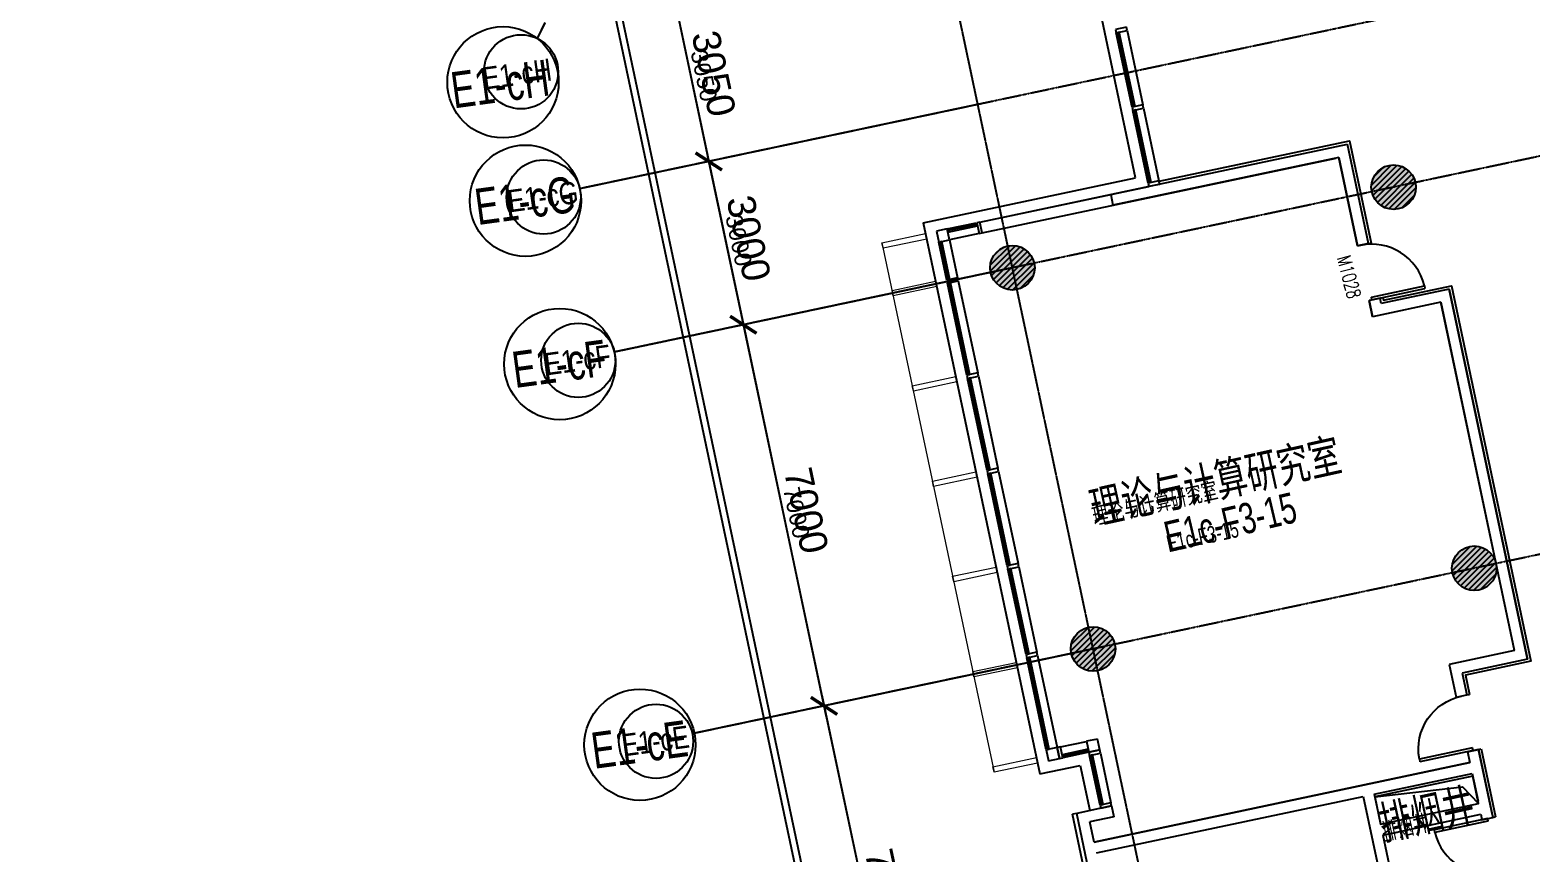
# Model space of a CAD drawing. Header units: millimetres. Extents: x -174040 to 151923, y -227569 to 142020.
# Drawn here: x -165165 to -138195, y 17702 to 32491 of the extents above; entities that cross this region are included whole.
import ezdxf
from ezdxf.enums import TextEntityAlignment as Align

# ---------------------------------------------------------------- set-up
doc = ezdxf.new("R2010")
doc.units = ezdxf.units.MM
doc.header["$LTSCALE"] = 5
doc.linetypes.add('E-RG-1F$0$$0$DOTE', pattern=[2.42, 2, -0.2, 0.02, -0.2])
doc.linetypes.add('XRE2$0$HIDDEN', pattern=[0.375, 0.25, -0.125])
for name, color, linetype in [('00外装饰面', 21, 'Continuous'), ('A—墙体', 7, 'Continuous'), ('A—文字索引', 40, 'Continuous'), ('A—设备管丼、主管符号', 50, 'Continuous'), ('A—轴线、尺寸', 1, 'Continuous'), ('A—门窗', 135, 'Continuous'), ('E-COLS-F3$0$0S-COLS-HATCH', 8, 'Continuous'), ('E-COLS-F3$0$0S-COLS-HATCH-I', 8, 'Continuous'), ('E-COLS-F3$0$0S-COLS-LINE', 4, 'Continuous'), ('E-RG-2F$0$E-RG-1F$0$A-SYMB', 4, 'Continuous'), ('E-RG-2F-300xp$0$E-RG-1F$0$A-DIMS-100', 1, 'Continuous'), ('E1-RI-3F$0$A-STUCCO', 152, 'Continuous'), ('E1-RI-3F$0$A-SYMB-DOOR', 4, 'Continuous'), ('I—平面—文字', 40, 'Continuous'), ('I—平面—文字（放大1：100）', 40, 'XRE2$0$HIDDEN'), ('I—平面—装饰面层线', 192, 'Continuous'), ('I—平面—门', 22, 'Continuous'), ('I—平面—门编号', 22, 'Continuous'), ('轴线100', 1, 'Continuous')]:
    doc.layers.add(name, color=color, linetype=linetype)
doc.layers.add('E1-RI-3F$0$A-WALL', color=7, linetype='Continuous', lineweight=5)
doc.layers.add('E2-RI-3F$0$A-GLAZ-CWMG', color=3, linetype='Continuous', lineweight=5)
doc.styles.add('ARIAL', font='arial.ttf')
doc.styles.add('E1-RI-3F$0$ECADI-TXT', font='simplex.shx', dxfattribs={"bigfont": 'hztxt.shx'})
doc.styles.add('XD2008', font='SIMYOU.TTF', dxfattribs={"width": 0.7})
doc.dimstyles.new('200', dxfattribs={"dimscale": 200, "dimtxt": 2.5, "dimasz": 2, "dimexe": 1, "dimexo": 1, "dimgap": 0.8, "dimtad": 1, "dimdec": 0, "dimdsep": 46, "dimtxsty": 'ARIAL', "dimblk1": 'ARCHTICK', "dimblk2": 'ARCHTICK', "dimsah": 1, "dimcen": -0.9, "dimdle": 1, "dimclrd": 256, "dimclre": 256, "dimclrt": 40, "dimaunit": 1, "dimadec": 0, "dimazin": 0, "dimtfac": 0.35, "dimtdec": 0, "dimtix": 1, "dimtmove": 2, "dimatfit": 3, "dimldrblk": 'ARCHTICK', "dimfxl": 0, "dimtvp": 0.8, "dimtolj": 1, "dimtzin": 0, "dimarcsym": 0})
doc.dimstyles.new('副本 100', dxfattribs={"dimscale": 100, "dimtxt": 2.5, "dimasz": 2, "dimexe": 1, "dimexo": 1, "dimgap": 0.8, "dimtad": 1, "dimdec": 0, "dimdsep": 46, "dimtxsty": 'ARIAL', "dimblk1": 'ARCHTICK', "dimblk2": 'ARCHTICK', "dimsah": 1, "dimcen": -0.9, "dimdle": 1, "dimclrd": 256, "dimclre": 256, "dimclrt": 40, "dimaunit": 1, "dimadec": 0, "dimazin": 0, "dimtfac": 0.35, "dimtdec": 0, "dimtix": 1, "dimtmove": 2, "dimatfit": 3, "dimldrblk": 'ARCHTICK', "dimfxl": 0, "dimtvp": 0.8, "dimtolj": 1, "dimtzin": 0, "dimarcsym": 0})
pattern_1 = [(45, (0, 0), (-53.0330086, 53.0330086), [])]

# ---------------------------------------------------------------- blocks, each defined once
blk = doc.blocks.new('_ArchTick')
at = {"color": 0, "linetype": 'ByBlock', "const_width": 0.15}
blk.add_lwpolyline([(-0.5, -0.5), (0.5, 0.5)], dxfattribs=at)
blk = doc.blocks.new('*D177')
at = {"layer": 'A—轴线、尺寸', "linetype": 'ByBlock', "lineweight": -2}
for p, q in [((-158864, 83056), (-165107, 81734)), ((-164953, 81971), (-146697, -4268)), ((-140691, -2792), (-146934, -4114))]:
    blk.add_line(p, q, dxfattribs=at)
at = {"layer": 'Defpoints', "color": 0, "linetype": 'ByBlock'}
for p in [(-158668, 83097), (-140495, -2751), (-146738, -4072)]:
    blk.add_point(p, dxfattribs=at)
at = {"layer": 'A—轴线、尺寸', "linetype": 'ByBlock', "lineweight": -2, "xscale": 400, "yscale": 400, "zscale": 400}
for p, rotation in [((-164911, 81775), 101.9526484555738), ((-146738, -4072), 281.9526484555738)]:
    blk.add_blockref('_ArchTick', p, dxfattribs=dict(at, rotation=rotation))
at = {"layer": 'A—轴线、尺寸', "color": 40, "linetype": 'ByBlock', "insert": (-155419, 38938), "char_height": 500, "attachment_point": 5, "rotation": 281.9526, "style": 'ARIAL'}
blk.add_mtext('\\A1;87750', dxfattribs=at)
blk = doc.blocks.new('*D180')
at = {"layer": 'A—轴线、尺寸', "linetype": 'ByBlock', "lineweight": -2}
for p, q in [((-146202, 21340), (-151094, 20304)), ((-150940, 20541), (-149407, 13302)), ((-144752, 14492), (-149644, 13456))]:
    blk.add_line(p, q, dxfattribs=at)
at = {"layer": 'Defpoints', "color": 0, "linetype": 'ByBlock'}
for p in [(-146007, 21381), (-144557, 14533), (-149448, 13497)]:
    blk.add_point(p, dxfattribs=at)
at = {"layer": 'A—轴线、尺寸', "linetype": 'ByBlock', "lineweight": -2, "xscale": 400, "yscale": 400, "zscale": 400}
for p, rotation in [((-150898, 20346), 101.9526484555738), ((-149448, 13497), 281.9526484555738)]:
    blk.add_blockref('_ArchTick', p, dxfattribs=dict(at, rotation=rotation))
at = {"layer": 'A—轴线、尺寸', "color": 40, "linetype": 'ByBlock', "insert": (-149767, 17008), "char_height": 500, "attachment_point": 5, "rotation": 281.9526, "style": 'ARIAL'}
blk.add_mtext('\\A1;7000', dxfattribs=at)
blk = doc.blocks.new('*D181')
at = {"layer": 'A—轴线、尺寸', "linetype": 'ByBlock', "lineweight": -2}
for p, q in [((-147652, 28188), (-152544, 27153)), ((-152389, 27390), (-150857, 20150)), ((-146202, 21340), (-151094, 20304))]:
    blk.add_line(p, q, dxfattribs=at)
at = {"layer": 'Defpoints', "color": 0, "linetype": 'ByBlock'}
for p in [(-147456, 28229), (-146007, 21381), (-150898, 20346)]:
    blk.add_point(p, dxfattribs=at)
at = {"layer": 'A—轴线、尺寸', "linetype": 'ByBlock', "lineweight": -2, "xscale": 400, "yscale": 400, "zscale": 400}
for p, rotation in [((-152348, 27194), 101.9526484555738), ((-150898, 20346), 281.9526484555738)]:
    blk.add_blockref('_ArchTick', p, dxfattribs=dict(at, rotation=rotation))
at = {"layer": 'A—轴线、尺寸', "color": 40, "linetype": 'ByBlock', "insert": (-151217, 23856), "char_height": 500, "attachment_point": 5, "rotation": 281.9526, "style": 'ARIAL'}
blk.add_mtext('\\A1;7000', dxfattribs=at)
blk = doc.blocks.new('*D182')
at = {"layer": 'A—轴线、尺寸', "linetype": 'ByBlock', "lineweight": -2}
for p, q in [((-148273, 31123), (-153165, 30087)), ((-153011, 30325), (-152306, 26998)), ((-147652, 28188), (-152544, 27153))]:
    blk.add_line(p, q, dxfattribs=at)
at = {"layer": 'Defpoints', "color": 0, "linetype": 'ByBlock'}
for p in [(-148078, 31164), (-147456, 28229), (-152348, 27194)]:
    blk.add_point(p, dxfattribs=at)
at = {"layer": 'A—轴线、尺寸', "linetype": 'ByBlock', "lineweight": -2, "xscale": 400, "yscale": 400, "zscale": 400}
for p, rotation in [((-152969, 30129), 101.9526484555738), ((-152348, 27194), 281.9526484555738)]:
    blk.add_blockref('_ArchTick', p, dxfattribs=dict(at, rotation=rotation))
at = {"layer": 'A—轴线、尺寸', "color": 40, "linetype": 'ByBlock', "insert": (-152252, 28747), "char_height": 500, "attachment_point": 5, "rotation": 281.9526, "style": 'ARIAL'}
blk.add_mtext('\\A1;3000', dxfattribs=at)
blk = doc.blocks.new('*D183')
at = {"layer": 'A—轴线、尺寸', "linetype": 'ByBlock', "lineweight": -2}
for p, q in [((-148861, 34116), (-153796, 33071)), ((-153642, 33308), (-152928, 29933)), ((-148273, 31123), (-153165, 30087))]:
    blk.add_line(p, q, dxfattribs=at)
at = {"layer": 'Defpoints', "color": 0, "linetype": 'ByBlock'}
for p in [(-148666, 34157), (-148078, 31164), (-152969, 30129)]:
    blk.add_point(p, dxfattribs=at)
at = {"layer": 'A—轴线、尺寸', "linetype": 'ByBlock', "lineweight": -2, "xscale": 400, "yscale": 400, "zscale": 400}
for p, rotation in [((-153601, 33113), 101.9526484555738), ((-152969, 30129), 281.9526484555738)]:
    blk.add_blockref('_ArchTick', p, dxfattribs=dict(at, rotation=rotation))
at = {"layer": 'A—轴线、尺寸', "color": 40, "linetype": 'ByBlock', "insert": (-152879, 31707), "char_height": 500, "attachment_point": 5, "rotation": 281.9526, "style": 'ARIAL'}
blk.add_mtext('\\A1;3050', dxfattribs=at)
blk = doc.blocks.new('E1-RI-3F$0$$DORLIB2D$00000001')
for p, q in [((0.45, 0.975), (0.5, 0.975)), ((0.45, 0), (0.45, 0.975)), ((0.5, 0), (0.5, 0.975)), ((0.5, 0), (0.45, 0))]:
    blk.add_line(p, q)
blk.add_arc((0.475, 0), 0.975, 91.4693, 180)
blk = doc.blocks.new('XRE3')
at = {"layer": 'E-COLS-F3$0$0S-COLS-HATCH'}
h = blk.add_hatch(color=18, dxfattribs=at)
edge = h.paths.add_edge_path()
edge.add_arc((11703114, -6179552), 400, 0, 360)
h = blk.add_hatch(color=18, dxfattribs=at)
edge = h.paths.add_edge_path()
edge.add_arc((11696266, -6181001), 400, 0, 360)
h = blk.add_hatch(color=18, dxfattribs=at)
edge = h.paths.add_edge_path()
edge.add_arc((11704564, -6186400), 400, 0, 360)
h = blk.add_hatch(color=18, dxfattribs=at)
edge = h.paths.add_edge_path()
edge.add_arc((11697716, -6187850), 400, 0, 360)
at = {"layer": 'E-COLS-F3$0$0S-COLS-HATCH-I'}
h = blk.add_hatch(dxfattribs=at)
h.set_pattern_fill('ANSI31', color=256, scale=600, style=0)
h.set_pattern_definition(pattern_1)
edge = h.paths.add_edge_path()
edge.add_arc((11703114, -6179552), 400, 0, 360)
h = blk.add_hatch(dxfattribs=at)
h.set_pattern_fill('ANSI31', color=256, scale=600, style=0)
h.set_pattern_definition(pattern_1)
edge = h.paths.add_edge_path()
edge.add_arc((11696266, -6181001), 400, 0, 360)
h = blk.add_hatch(dxfattribs=at)
h.set_pattern_fill('ANSI31', color=256, scale=600, style=0)
h.set_pattern_definition(pattern_1)
edge = h.paths.add_edge_path()
edge.add_arc((11704564, -6186400), 400, 0, 360)
h = blk.add_hatch(dxfattribs=at)
h.set_pattern_fill('ANSI31', color=256, scale=600, style=0)
h.set_pattern_definition(pattern_1)
edge = h.paths.add_edge_path()
edge.add_arc((11697716, -6187850), 400, 0, 360)
at = {"layer": 'E-COLS-F3$0$0S-COLS-LINE', "color": 255}
for centre in [(11703114, -6179552), (11696266, -6181001), (11704564, -6186400), (11697716, -6187850)]:
    blk.add_circle(centre, 400, dxfattribs=at)
blk = doc.blocks.new('E1-RI-3F$0$ECADI-TAG-DOOR')
blk = doc.blocks.new('E1-RI-3F$0$RECTANGULAR_MULLION_-_600M')
at = {"layer": 'A—门窗'}
for p, q in [((-30, 75), (30, 75)), ((-30, -125), (-30, 75)), ((30, 75), (30, -125)), ((30, -125), (-30, -125))]:
    blk.add_line(p, q, dxfattribs=at)
blk = doc.blocks.new('E1-RI-3F$0$ar2123')
at = {"layer": 'E1-RI-3F$0$A-WALL'}
for p, q in [((11694705, -6180386), (11693922, -6180552)), ((11693922, -6180552), (11693943, -6180650)), ((11693943, -6180650), (11694725, -6180484)), ((11694725, -6180484), (11694705, -6180386)), ((11695067, -6182098), (11694285, -6182264)), ((11694305, -6182362), (11695088, -6182196)), ((11695088, -6182196), (11695067, -6182098)), ((11694285, -6182264), (11694305, -6182362)), ((11695430, -6183811), (11694647, -6183976)), ((11695450, -6183908), (11695430, -6183811)), ((11694647, -6183976), (11694668, -6184074)), ((11694668, -6184074), (11695450, -6183908)), ((11695792, -6185523), (11695010, -6185688)), ((11695010, -6185688), (11695030, -6185786)), ((11695030, -6185786), (11695813, -6185620)), ((11695813, -6185620), (11695792, -6185523)), ((11696154, -6187235), (11695372, -6187400)), ((11695393, -6187498), (11696175, -6187332)), ((11696175, -6187332), (11696154, -6187235)), ((11695372, -6187400), (11695393, -6187498)), ((11696517, -6188947), (11695734, -6189112)), ((11696538, -6189045), (11696517, -6188947)), ((11695734, -6189112), (11695755, -6189210)), ((11695755, -6189210), (11696538, -6189045)), ((11696698, -6189803), (11695916, -6189968)), ((11696719, -6189901), (11696698, -6189803)), ((11695916, -6189968), (11695936, -6190066)), ((11695936, -6190066), (11696719, -6189901))]:
    blk.add_line(p, q, dxfattribs=at)
blk = doc.blocks.new('*D447')
at = {"layer": 'Defpoints', "color": 0, "linetype": 'ByBlock'}
for p in [(-279185, 83617), (-261012, -2230), (-267371, -3576)]:
    blk.add_point(p, dxfattribs=at)
at = {"layer": '轴线100', "linetype": 'ByBlock', "lineweight": -2}
for p, q in [((-279283, 83596), (-285642, 82250)), ((-285565, 82369), (-267350, -3674)), ((-261110, -2251), (-267469, -3597))]:
    blk.add_line(p, q, dxfattribs=at)
at = {"layer": '轴线100', "linetype": 'ByBlock', "lineweight": -2, "xscale": 200, "yscale": 200, "zscale": 200}
for p, rotation in [((-285544, 82271), 101.9526484623874), ((-267371, -3576), 281.9526484623874)]:
    blk.add_blockref('_ArchTick', p, dxfattribs=dict(at, rotation=rotation))
at = {"layer": '轴线100', "color": 40, "linetype": 'ByBlock', "insert": (-276230, 39396), "char_height": 300, "attachment_point": 5, "rotation": 281.9526, "style": 'ARIAL'}
blk.add_mtext('\\A1;87750', dxfattribs=at)
blk = doc.blocks.new('*D450')
at = {"layer": 'Defpoints', "color": 0, "linetype": 'ByBlock'}
for p in [(-266524, 21901), (-265074, 15053), (-269966, 14018)]:
    blk.add_point(p, dxfattribs=at)
at = {"layer": '轴线100', "linetype": 'ByBlock', "lineweight": -2}
for p, q in [((-266622, 21881), (-271513, 20845)), ((-271436, 20964), (-269945, 13920)), ((-265172, 15032), (-270064, 13997))]:
    blk.add_line(p, q, dxfattribs=at)
at = {"layer": '轴线100', "linetype": 'ByBlock', "lineweight": -2, "xscale": 200, "yscale": 200, "zscale": 200}
for p, rotation in [((-271415, 20866), 101.9526484623874), ((-269966, 14018), 281.9526484623874)]:
    blk.add_blockref('_ArchTick', p, dxfattribs=dict(at, rotation=rotation))
at = {"layer": '轴线100', "color": 40, "linetype": 'ByBlock', "insert": (-270462, 17490), "char_height": 300, "attachment_point": 5, "rotation": 281.9526, "style": 'ARIAL'}
blk.add_mtext('\\A1;7000', dxfattribs=at)
blk = doc.blocks.new('*D451')
at = {"layer": 'Defpoints', "color": 0, "linetype": 'ByBlock'}
for p in [(-267974, 28750), (-266524, 21901), (-271415, 20866)]:
    blk.add_point(p, dxfattribs=at)
at = {"layer": '轴线100', "linetype": 'ByBlock', "lineweight": -2}
for p, q in [((-268071, 28729), (-272963, 27693)), ((-272886, 27812), (-271395, 20768)), ((-266622, 21881), (-271513, 20845))]:
    blk.add_line(p, q, dxfattribs=at)
at = {"layer": '轴线100', "linetype": 'ByBlock', "lineweight": -2, "xscale": 200, "yscale": 200, "zscale": 200}
for p, rotation in [((-272865, 27714), 101.9526484623874), ((-271415, 20866), 281.9526484623874)]:
    blk.add_blockref('_ArchTick', p, dxfattribs=dict(at, rotation=rotation))
at = {"layer": '轴线100', "color": 40, "linetype": 'ByBlock', "insert": (-271912, 24338), "char_height": 300, "attachment_point": 5, "rotation": 281.9526, "style": 'ARIAL'}
blk.add_mtext('\\A1;7000', dxfattribs=at)
blk = doc.blocks.new('*D452')
at = {"layer": 'Defpoints', "color": 0, "linetype": 'ByBlock'}
for p in [(-268595, 31685), (-267974, 28750), (-272865, 27714)]:
    blk.add_point(p, dxfattribs=at)
at = {"layer": '轴线100', "linetype": 'ByBlock', "lineweight": -2}
for p, q in [((-268693, 31664), (-273584, 30628)), ((-273507, 30747), (-272844, 27616)), ((-268071, 28729), (-272963, 27693))]:
    blk.add_line(p, q, dxfattribs=at)
at = {"layer": '轴线100', "linetype": 'ByBlock', "lineweight": -2, "xscale": 200, "yscale": 200, "zscale": 200}
for p, rotation in [((-273486, 30649), 101.9526484623874), ((-272865, 27714), 281.9526484623874)]:
    blk.add_blockref('_ArchTick', p, dxfattribs=dict(at, rotation=rotation))
at = {"layer": '轴线100', "color": 40, "linetype": 'ByBlock', "insert": (-272948, 29230), "char_height": 300, "attachment_point": 5, "rotation": 281.9526, "style": 'ARIAL'}
blk.add_mtext('\\A1;3000', dxfattribs=at)
blk = doc.blocks.new('*D453')
at = {"layer": 'Defpoints', "color": 0, "linetype": 'ByBlock'}
for p in [(-269183, 34678), (-268595, 31685), (-273486, 30649)]:
    blk.add_point(p, dxfattribs=at)
at = {"layer": '轴线100', "linetype": 'ByBlock', "lineweight": -2}
for p, q in [((-269281, 34657), (-274216, 33612)), ((-274139, 33731), (-273466, 30551)), ((-268693, 31664), (-273584, 30628))]:
    blk.add_line(p, q, dxfattribs=at)
at = {"layer": '轴线100', "linetype": 'ByBlock', "lineweight": -2, "xscale": 200, "yscale": 200, "zscale": 200}
for p, rotation in [((-274118, 33633), 101.9526484623874), ((-273486, 30649), 281.9526484623874)]:
    blk.add_blockref('_ArchTick', p, dxfattribs=dict(at, rotation=rotation))
at = {"layer": '轴线100', "color": 40, "linetype": 'ByBlock', "insert": (-273574, 32189), "char_height": 300, "attachment_point": 5, "rotation": 281.9526, "style": 'ARIAL'}
blk.add_mtext('\\A1;3050', dxfattribs=at)
blk = doc.blocks.new('A$C1C9D1350')
at = {"layer": '轴线100', "linetype": 'E-RG-1F$0$$0$DOTE'}
for p, q in [((-261506.2, -2079.5), (-280549.3, 87876.9)), ((-229758.9, 39905.7), (-275803.5, 30158.4)), ((-228567, 37091.5), (-275185.6, 27222.7)), ((-246035.5, 26238.4), (-273743.9, 20372.8))]:
    blk.add_line(p, q, dxfattribs=at)
at = {"layer": '轴线100', "linetype": 'ByBlock'}
for p, q in [((-276430.6, 33143.2), (-276568.2, 32859.6)), ((-268651.2, 31672.5), (-275803.5, 30158.4)), ((-268029.9, 28737.5), (-275185.6, 27222.7))]:
    blk.add_line(p, q, dxfattribs=at)
for centre in [(-276859.1, 32259.8), (-276453.6, 30010.4), (-275831.1, 27075.7), (-274434.1, 20229.4)]:
    blk.add_circle(centre, 666.7, dxfattribs=at)
at = {"layer": '轴线100', "color": 40, "style": 'ARIAL', "width": 0.8}
for s, p in [('E1-cH', (-276929.3, 32221.4)), ('E1-cG', (-276465.2, 30017.2)), ('E1-cF', (-275842.7, 27082.5)), ('E1-cE', (-274445.7, 20236.2))]:
    blk.add_text(s, height=400, rotation=7.78334, dxfattribs=at).set_placement(p, align=Align.MIDDLE_CENTER)
at = {"layer": '轴线100', "linetype": 'ByBlock'}
for base, p1, p2, picture, middle in [((-267371.2, -3576.5), (-279185.4, 83617.2), (-261012.4, -2230.4), '*D447', (-276229.7, 39395.6)), ((-273486.5, 30649), (-269183.1, 34677.6), (-268594.9, 31684.6), '*D453', (-273574.1, 32189.3)), ((-272865.2, 27714.1), (-268594.9, 31684.6), (-267973.6, 28749.6), '*D452', (-272947.6, 29229.9)), ((-271415.5, 20865.9), (-267973.6, 28749.6), (-266523.9, 21901.4), '*D451', (-271912.2, 24338.3)), ((-269965.7, 14017.6), (-266523.9, 21901.4), (-265074.2, 15053.1), '*D450', (-270462.5, 17490))]:
    dim = blk.add_linear_dim(base=base, p1=p1, p2=p2, angle=281.95265, dimstyle='副本 100', override={"dimtxt": 3}, dxfattribs=at)
    dim.commit()
    dim.dimension.update_dxf_attribs({"geometry": picture, "text_midpoint": middle})

msp = doc.modelspace()

# ---------------------------------------------------------------- linework, layer by layer
at = {"layer": '00外装饰面', "linetype": 'ByBlock', "ltscale": 5}
for p, q in [((-145299.7, 29835.7), (-146420.7, 35118)), ((-149115.7, 29027.9), (-145299.7, 29835.7)), ((-149115.7, 29027.9), (-147018.8, 19122.4)), ((-147018.8, 19122.4), (-146294.3, 19275.8)), ((-146294.3, 19275.8), (-146122.4, 18463.8)), ((-146357.5, 18414), (-146435.5, 18397.5)), ((-142291.2, -1179.3), (-146435.5, 18397.5))]:
    msp.add_line(p, q, dxfattribs=at)
at = {"layer": 'A—墙体'}
for p, q in [((-148095.5, 29039.7), (-141492.2, 30437.6)), ((-141114.1, 28651.9), (-141492.1, 30437.3)), ((-141113.9, 28652), (-141491.9, 30437.7)), ((-148054.1, 28844.1), (-141695, 30190.3)), ((-141646.3, 30200.3), (-145706.1, 29340.8)), ((-141309.8, 28610.5), (-141646.3, 30200.3)), ((-141646.1, 30200.6), (-141309.5, 28610.6)), ((-148095.5, 29039.7), (-145062.5, 29681.5)), ((-145747.5, 29536.5), (-145706.1, 29340.8)), ((-141114.1, 28651.9), (-141309.8, 28610.5)), ((-141309.5, 28610.6), (-141113.9, 28652)), ((-139663.1, 27834.7), (-140886.3, 27575.8)), ((-138255.4, 21184.7), (-139663.1, 27834.7)), ((-139662.8, 27832.9), (-138255.5, 21185.2)), ((-140907, 27673.6), (-141102.7, 27632.2)), ((-141040.6, 27338.7), (-141102.7, 27632.2)), ((-140906.7, 27673.7), (-141102.4, 27632.2)), ((-141102.4, 27632.2), (-141040.3, 27338.7)), ((-139817.4, 27597.6), (-141040.6, 27338.7)), ((-140886.3, 27575.8), (-140907, 27673.6)), ((-140886, 27575.8), (-140906.7, 27673.7)), ((-139817.4, 27597.6), (-138781.9, 22706)), ((-138492.5, 21339), (-139817.4, 27597.6)), ((-138492.5, 21339), (-139666.5, 21090.4)), ((-139666.5, 21090.4), (-139541.7, 20500.9)), ((-138255.4, 21184.7), (-139429.4, 20936.2)), ((-139429.4, 20936.2), (-139346, 20542.3)), ((-139541.7, 20500.9), (-139346, 20542.3)), ((-139138.9, 19564), (-139334.7, 19522.5)), ((-139334.7, 19522.5), (-139293.1, 19326.9)), ((-139334.6, 19522.5), (-139138.9, 19564)), ((-139334.6, 19522.5), (-139293.1, 19326.9)), ((-138888, 18379), (-139138.9, 19564)), ((-139138.9, 19564), (-138880, 18341.1)), ((-139293.1, 19326.9), (-146043.4, 17897.9)), ((-146043.4, 17897.9), (-139293.1, 19326.9)), ((-146043.5, 17897.9), (-141108.1, 18942.7)), ((-141012.7, 18758.4), (-139251.7, 19131.2)), ((-139251.7, 19131.2), (-139145.9, 18631.3)), ((-146002.1, 17702.2), (-141208.3, 18717)), ((-146002, 17702.2), (-141208.3, 18717)), ((-141208.3, 18717), (-140752.7, 16564.7)), ((-141012.7, 18758.4), (-140906.8, 18258.5)), ((-145926.8, 18505.2), (-146357.5, 18414)), ((-145731.1, 18546.6), (-146357.2, 18414.1)), ((-145493.6, 14334.5), (-146357.2, 18414.1)), ((-145689.7, 18351), (-146120.1, 18259.8)), ((-145731.1, 18546.6), (-145689.7, 18351)), ((-140898.8, 18220.3), (-139137.9, 18593.1)), ((-140857.3, 18024.7), (-139097, 18397.3)), ((-139096.4, 18397.5), (-139075.7, 18299.6)), ((-139075.7, 18299.6), (-138880, 18341.1)), ((-146043.5, 17897.9), (-146120.1, 18259.8)), ((-140857.3, 18024.7), (-140557, 16606.1))]:
    msp.add_line(p, q, dxfattribs=at)
at = {"layer": 'A—设备管丼、主管符号'}
for points in [[(-141002.8, 18711.6), (-140899.8, 18222.3), (-139138.4, 18593), (-139241.4, 19082.3), (-141002.8, 18711.6)], [(-141002.8, 18711.6), (-139426.9, 18889.4), (-139138.4, 18593)]]:
    msp.add_lwpolyline(points, dxfattribs=at)
at = {"layer": 'A—轴线、尺寸', "linetype": 'E-RG-1F$0$$0$DOTE'}
for p, q in [((-138788.1, -12995.3), (-160192.7, 88116.1)), ((-148133.9, 31152.3), (-155286.2, 29638.2)), ((-147512.6, 28217.4), (-154668.3, 26702.5)), ((-146062.9, 21369.1), (-153226.5, 19852.6))]:
    msp.add_line(p, q, dxfattribs=at)
at = {"layer": 'A—轴线、尺寸', "linetype": 'ByBlock'}
for p, q in [((-155913.5, 32623), (-156051, 32339.4)), ((-148133.9, 31152.3), (-155286.2, 29638.2)), ((-147512.6, 28217.4), (-154668.3, 26702.5)), ((-146062.9, 21369.1), (-153226.5, 19852.6))]:
    msp.add_line(p, q, dxfattribs=at)
for centre in [(-156666.2, 31551.1), (-156263.1, 29423.7), (-155645.2, 26488), (-154205.4, 19647.5)]:
    msp.add_circle(centre, 1000, dxfattribs=at)
at = {"layer": 'A—门窗'}
for p, q in [((-145363.9, 31105.2), (-145646.6, 32440.5)), ((-145591.9, 32452.1), (-145616.7, 32446.8)), ((-145616.7, 32446.8), (-145334, 31111.5)), ((-145309.2, 31116.8), (-145591.9, 32452.1)), ((-145450.9, 32481.9), (-145168.3, 31146.6)), ((-145075, 29740.5), (-145351.5, 31046.5)), ((-145296.8, 31058.1), (-145321.6, 31052.8)), ((-145321.6, 31052.8), (-145045.1, 29746.8)), ((-145020.3, 29752.1), (-145296.8, 31058.1)), ((-145155.8, 31087.9), (-144879.4, 29781.9)), ((-148682.7, 28915.4), (-148159.6, 29026.2)), ((-148147.9, 28997.4), (-148676.4, 28885.6)), ((-148676.4, 28885.6), (-148671.1, 28860.7)), ((-148671.1, 28860.7), (-148142.6, 28972.6)), ((-148693.6, 27998), (-148837.5, 28677.9)), ((-148782.7, 28689.5), (-148807.6, 28684.3)), ((-148807.6, 28684.3), (-148663.7, 28004.3)), ((-148638.8, 28009.6), (-148782.7, 28689.5)), ((-148641.8, 28719.4), (-148497.9, 28039.4)), ((-148112.8, 28831.7), (-148641.3, 28719.8)), ((-148330.8, 26286), (-148680.8, 27939.4)), ((-148663.7, 28004.3), (-148638.8, 28009.6)), ((-148626.1, 27951), (-148650.9, 27945.7)), ((-148650.9, 27945.7), (-148300.9, 26292.3)), ((-148276.1, 26297.6), (-148626.1, 27951)), ((-148485.2, 27980.8), (-148135.2, 26327.4)), ((-147968.4, 24574), (-148318.4, 26227.3)), ((-148300.9, 26292.3), (-148276.1, 26297.6)), ((-148263.7, 26238.9), (-148288.5, 26233.6)), ((-148288.5, 26233.6), (-147938.5, 24580.3)), ((-147913.7, 24585.5), (-148263.7, 26238.9)), ((-148122.7, 26268.7), (-147772.7, 24615.4)), ((-147938.5, 24580.3), (-147913.7, 24585.5)), ((-147760.3, 24556.7), (-147410.3, 22903.3)), ((-147606, 22861.9), (-147956, 24515.3)), ((-147901.2, 24526.8), (-147926.1, 24521.6)), ((-147926.1, 24521.6), (-147576.1, 22868.2)), ((-147551.2, 22873.5), (-147901.2, 24526.8)), ((-147268.1, 21267.3), (-147593.2, 22803.3)), ((-147576.1, 22868.2), (-147551.2, 22873.5)), ((-147538.5, 22814.8), (-147563.4, 22809.6)), ((-147563.4, 22809.6), (-147238.2, 21273.6)), ((-147213.4, 21278.9), (-147538.5, 22814.8)), ((-147397.6, 22844.7), (-147072.4, 21308.7)), ((-146906, 19555.2), (-147256, 21208.5)), ((-147238.2, 21273.6), (-147213.4, 21278.9)), ((-147201.2, 21220.1), (-147226.1, 21214.9)), ((-147226.1, 21214.9), (-146876.1, 19561.5)), ((-146851.2, 19566.8), (-147201.2, 21220.1)), ((-147060.3, 21250), (-146710.3, 19596.6)), ((-146651.3, 19609.1), (-146181.5, 19708.5)), ((-146710, 19596.7), (-146905.7, 19555.2)), ((-146905.7, 19555.2), (-146864.2, 19359.6)), ((-146876.1, 19561.5), (-146851.2, 19566.8)), ((-146651.3, 19609.1), (-146710, 19596.7)), ((-146668.6, 19401), (-146710, 19596.7)), ((-146710, 19596.7), (-146668.6, 19401)), ((-146609.9, 19413.4), (-146651.3, 19609.1)), ((-146151.7, 19567.6), (-146621.5, 19468.2)), ((-146621.5, 19468.2), (-146616.2, 19443.3)), ((-146616.2, 19443.3), (-146146.4, 19542.8)), ((-146140.1, 19512.9), (-146609.9, 19413.4)), ((-146146.4, 19542.8), (-146151.7, 19567.6)), ((-145944.4, 19554.3), (-146140.1, 19512.9)), ((-146140.1, 19512.9), (-146127.7, 19454.2)), ((-146127.7, 19454.2), (-145932, 19495.6)), ((-145939.2, 18563.9), (-146127.7, 19454.2)), ((-146072.9, 19465.8), (-146097.8, 19460.5)), ((-146097.8, 19460.5), (-145909.3, 18570.2)), ((-145884.5, 18575.5), (-146072.9, 19465.8)), ((-145932, 19495.6), (-145944.4, 19554.3)), ((-145932, 19495.6), (-145743.5, 18605.3)), ((-146864.2, 19359.6), (-146668.6, 19401)), ((-146668.6, 19401), (-146609.9, 19413.4)), ((-145909.3, 18570.2), (-145884.5, 18575.5))]:
    msp.add_line(p, q, dxfattribs=at)
at = {"layer": 'A—门窗', "extrusion": (0, 0, -1)}
for p, q in [((-144879.4, 29781.9), (-145075, 29740.5)), ((-145075, 29740.5), (-145062.6, 29681.8)), ((-145062.6, 29681.8), (-144866.9, 29723.2)), ((-144866.9, 29723.2), (-144879.4, 29781.9)), ((-148682.7, 28915.2), (-148878.3, 28873.7)), ((-148878.3, 28873.7), (-148836.9, 28678.1)), ((-148641.2, 28719.5), (-148682.7, 28915.2)), ((-148095.5, 29039.7), (-148154.2, 29027.3)), ((-148154.2, 29027), (-148112.8, 28831.7)), ((-148054.1, 28844.1), (-148095.5, 29039.5)), ((-148836.9, 28678.1), (-148641.2, 28719.5)), ((-148112.8, 28831.7), (-148054.1, 28844.1)), ((-148693.3, 27998.1), (-148680.8, 27939.4)), ((-148497.6, 28039.5), (-148693, 27998.1)), ((-148680.5, 27939.4), (-148485.2, 27980.8)), ((-148485.2, 27980.8), (-148497.6, 28039.5)), ((-148330.8, 26286), (-148318.4, 26227.3)), ((-148135.2, 26327.4), (-148330.5, 26286.1)), ((-148318.1, 26227.4), (-148122.7, 26268.7)), ((-148122.7, 26268.7), (-148135.2, 26327.4)), ((-147968.4, 24574), (-147956, 24515.3)), ((-147772.7, 24615.4), (-147968.1, 24574)), ((-147955.7, 24515.3), (-147760.3, 24556.7)), ((-147760.3, 24556.7), (-147772.7, 24615.4)), ((-147606, 22861.9), (-147593.5, 22803.2)), ((-147410.3, 22903.3), (-147605.7, 22862)), ((-147593.2, 22803.3), (-147397.9, 22844.6)), ((-147397.9, 22844.6), (-147410.3, 22903.3)), ((-147072.7, 21308.7), (-147268.1, 21267.3)), ((-147060.3, 21250), (-147072.7, 21308.7)), ((-147268.4, 21267.2), (-147256, 21208.5)), ((-147255.7, 21208.6), (-147060.3, 21250)), ((-145985.9, 19750.3), (-146181.6, 19708.8)), ((-146181.6, 19708.8), (-146140.2, 19513.2)), ((-145944.5, 19554.6), (-145985.9, 19750.3)), ((-146140.2, 19513.2), (-145944.5, 19554.6)), ((-145743.5, 18605.3), (-145939.2, 18563.9)), ((-145939.2, 18563.9), (-145926.8, 18505.2)), ((-145926.8, 18505.2), (-145731.1, 18546.6)), ((-145731.1, 18546.6), (-145743.5, 18605.3))]:
    msp.add_line(p, q, dxfattribs=at)
at = {"layer": 'E-RG-2F$0$E-RG-1F$0$A-SYMB', "color": 13}
msp.add_line((-155913.3, 32623.1), (-156050.8, 32339.5), dxfattribs=at)
at = {"layer": 'E-RG-2F-300xp$0$E-RG-1F$0$A-DIMS-100', "ltscale": 3}
for p, q in [((-148133.9, 31152.3), (-155286.3, 29638.2)), ((-147512.6, 28217.4), (-154668.4, 26702.5)), ((-146062.9, 21369.1), (-153226.7, 19852.6))]:
    msp.add_line(p, q, dxfattribs=at)
at = {"layer": 'E2-RI-3F$0$A-GLAZ-CWMG', "color": 8}
msp.add_line((-149856.7, 28666.6), (-147842.7, 19152.5), dxfattribs=at)
at = {"layer": 'I—平面—装饰面层线'}
for p, q in [((-141113.9, 28652), (-141065.1, 28662.3)), ((-140906.7, 27673.7), (-140858.1, 27684)), ((-139346, 20542.3), (-139297.1, 20552.6)), ((-139138.9, 19564), (-139090, 19574.3)), ((-138880, 18341.1), (-138831.1, 18351.4))]:
    msp.add_line(p, q, dxfattribs=at)
for points in [[(-144877.2, 29771.8), (-141453.3, 30497), (-141065.1, 28662.3)], [(-140858.1, 27684), (-140847.8, 27635), (-139624.6, 27894), (-138196.2, 21146.6), (-139370.2, 20898.1), (-139297.1, 20552.6)], [(-139090, 19574.3), (-138831.1, 18351.4)]]:
    msp.add_lwpolyline(points, dxfattribs=at)

# ---------------------------------------------------------------- block references
at = {"layer": 'A—门窗'}
msp.add_blockref('XRE3', (-11843778.7, 6209218.7), dxfattribs=at)
at = {"layer": 'A—门窗', "extrusion": (0, 0, -1), "rotation": 258.0473515410275}
for p in [(145579.4, 32485.4), (145284.3, 31091.4)]:
    msp.add_blockref('E1-RI-3F$0$RECTANGULAR_MULLION_-_600M', p, dxfattribs=at)
at = {"layer": 'E1-RI-3F$0$A-STUCCO', "xscale": -1, "rotation": 203.9052969510813}
msp.add_blockref('E1-RI-3F$0$ar2123', (-8334098, -10369892.7), dxfattribs=at)
at = {"layer": 'I—平面—门'}
for p, xscale, yscale, zscale, rotation in [((-141157, 28131.7), 999.9999999998141, 999.9999999998141, 999.9999999998141, 281.9526484755879), ((-139340.3, 20032.4), -1000.000000000341, 1000, -1000.000000000341, 101.9526484754725), ((-138874.4, 17831), 1000.000000000341, 1000.000000000341, -1000.000000000341, 101.9526484826886)]:
    msp.add_blockref('E1-RI-3F$0$$DORLIB2D$00000001', p, dxfattribs=dict(at, xscale=xscale, yscale=yscale, zscale=zscale, rotation=rotation))
at = {"layer": 'I—平面—门编号'}
ref = msp.add_blockref('E1-RI-3F$0$ECADI-TAG-DOOR', (-142127, 27231.9), dxfattribs=dict(at, xscale=100.0000000022704, yscale=100.0000000022703, zscale=100.0000000022703, rotation=285.064960446491))
ref.add_attrib('门窗主编号1', 'M1028', dxfattribs={"layer": 'E1-RI-3F$0$A-SYMB-DOOR', "height": 250, "rotation": 285.06496, "style": 'E1-RI-3F$0$ECADI-TXT', "width": 0.7}).set_placement((-141483.4, 27643.3), align=Align.RIGHT)
at = {"layer": '轴线100'}
msp.add_blockref('A$C1C9D1350', (120517.4, -520.6), dxfattribs=at)

# ---------------------------------------------------------------- texts
at = {"layer": 'A—文字索引', "style": 'ARIAL', "width": 0.7}
for s, p in [('E1-cH', (-156718.8, 31522.3)), ('E1-cG', (-156271.8, 29428.8)), ('E1-cF', (-155653.9, 26493.1)), ('E1-cE', (-154214.1, 19652.6))]:
    msp.add_text(s, height=650, rotation=7.78334, dxfattribs=at).set_placement(p, align=Align.MIDDLE_CENTER)
at = {"layer": 'I—平面—文字', "linetype": 'ByBlock', "style": 'XD2008', "width": 0.7}
for s, height, rotation, p in [('理论与计算研究室', 600, 12.44558, (-146040.9, 23596.2, 0)), ('E1c-F3-15', 550, 13.2948, (-144703.5, 23104.5)), ('排烟井', 600, 12.44558, (-140842.4, 17927.5, 0))]:
    msp.add_text(s, height=height, rotation=rotation, dxfattribs=at).set_placement(p)
at = {"layer": 'I—平面—文字（放大1：100）', "linetype": 'ByBlock', "style": 'XD2008', "width": 0.7}
for s, p in [('理论与计算研究室', (-146040.9, 23596.2, 0)), ('E1c-F3-15', (-144703.5, 23104.5)), ('排烟井', (-140842.4, 17927.5, 0))]:
    msp.add_text(s, height=300, rotation=12.44558, dxfattribs=at).set_placement(p)

# ---------------------------------------------------------------- dimensions: what is measured, and where the dimension line sits
at = {"layer": 'A—轴线、尺寸', "linetype": 'ByBlock'}
for base, p1, p2, picture, middle in [((-146738.2, -4072.2), (-158668.1, 83097), (-140495.1, -2750.5), '*D177', (-155418.6, 38937.6)), ((-152969.2, 30128.9), (-148665.8, 34157.5), (-148077.6, 31164.4), '*D183', (-152878.5, 31706.9)), ((-152347.8, 27193.9), (-148077.6, 31164.4), (-147456.3, 28229.4), '*D182', (-152252, 28747.4)), ((-150898.1, 20345.7), (-147456.3, 28229.4), (-146006.5, 21381.2), '*D181', (-151216.7, 23855.8)), ((-149448.4, 13497.5), (-146006.5, 21381.2), (-144556.8, 14533), '*D180', (-149767, 17007.6))]:
    dim = msp.add_linear_dim(base=base, p1=p1, p2=p2, angle=281.95265, dimstyle='200', dxfattribs=at)
    dim.commit()
    dim.dimension.update_dxf_attribs({"geometry": picture, "text_midpoint": middle})

doc.saveas('drawing.dxf')
